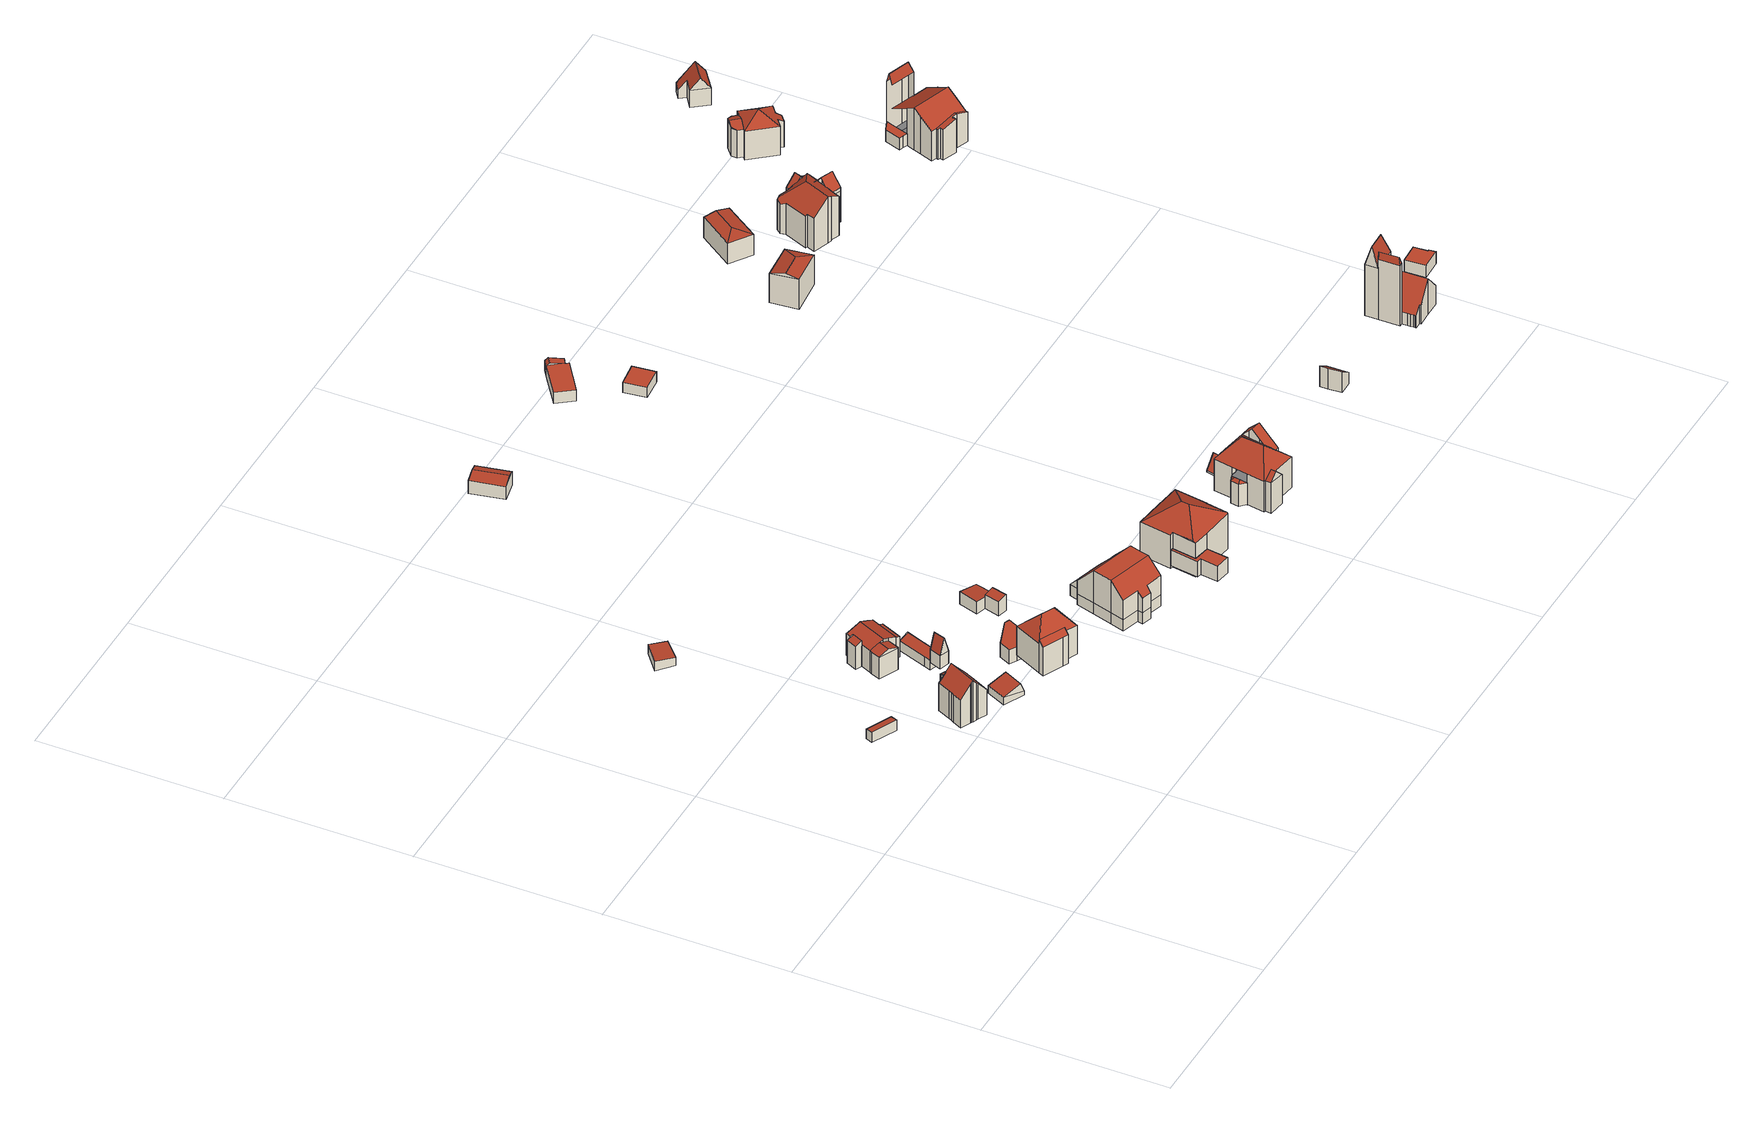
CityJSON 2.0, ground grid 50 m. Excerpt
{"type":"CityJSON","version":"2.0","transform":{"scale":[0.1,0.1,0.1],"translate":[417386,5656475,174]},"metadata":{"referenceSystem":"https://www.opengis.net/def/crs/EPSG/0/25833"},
"CityObjects":{
"building1":{"type":"Building","attributes":{"Dachtyp_tdc":"tdcPolyFlatRoof","Gemeindeschluessel":14612000,"Dachneigung":8.23,"QualitaetDacherkennung":65,"Geometrietyp2DReferenz":"3000","measuredHeight":3.18,"function":"31001_9998","roofType":"2100"},"geometry":[{"type":"Solid","lod":"2","boundaries":[[[[0,1,2,3]],[[1,4,5,2]],[[4,6,7,5]],[[6,0,3,7]],[[6,4,1,0]],[[3,2,5,7]]]],"semantics":{"surfaces":[{"type":"WallSurface"},{"type":"RoofSurface"},{"type":"GroundSurface"}],"values":[[0,0,0,0,1,2]]}}]},
"building2":{"type":"Building","attributes":{"Gemeindeschluessel":14612000,"Geometrietyp2DReferenz":"3000","function":"31001_9998","roofType":"9999"},"children":["building2-1","building2-2"]},
"building2-1":{"type":"BuildingPart","attributes":{"Dachtyp_tdc":"tdcGableRoof","Dachneigung":48.35,"QualitaetDacherkennung":58,"Geometrietyp2DReferenz":"3000","measuredHeight":12.46,"roofType":"3100"},"parents":["building2"],"geometry":[{"type":"MultiSurface","lod":"2","boundaries":[[[8,9,10,11]],[[9,12,13,10]],[[12,14,15,13]],[[14,16,17,15]],[[16,18,19,17]],[[18,20,21,19]],[[20,22,23,21]],[[22,24,25,23]],[[24,26,27,25]],[[26,28,29,27]],[[28,30,31,29]],[[30,32,33,31]],[[32,34,35,33]],[[34,36,37,35]],[[36,38,39,37]],[[38,40,39]],[[41,42,43]],[[41,8,11,42]],[[44,38,36,34,32,30,28,26,24,22]],[[22,20,18,16,14,12,9,8,41,44]],[[11,10,13,15,17,19,21,23,25,27,29,31,33,35,37,39,45,42]]],"semantics":{"surfaces":[{"type":"WallSurface"},{"type":"RoofSurface"},{"type":"GroundSurface"}],"values":[0,0,0,0,0,0,0,0,0,0,0,0,0,0,0,0,0,0,1,1,2]}}]},
"building2-2":{"type":"BuildingPart","attributes":{"Dachtyp_tdc":"tdcGableRoof","Dachneigung":20.48,"QualitaetDacherkennung":43,"Geometrietyp2DReferenz":"3000","measuredHeight":9.48,"roofType":"3100"},"parents":["building2"],"geometry":[{"type":"MultiSurface","lod":"2","boundaries":[[[46,47,48,49]],[[47,43,42,48]],[[40,46,49,39]],[[43,47,50]],[[46,40,51]],[[47,46,51,50]],[[40,52,43,50,51]],[[49,48,42,45,39]]],"semantics":{"surfaces":[{"type":"WallSurface"},{"type":"RoofSurface"},{"type":"GroundSurface"}],"values":[0,0,0,0,0,1,1,2]}}]},
"building3":{"type":"Building","attributes":{"Dachtyp_tdc":"tdcGableRoof","Gemeindeschluessel":14612000,"Dachneigung":17.35,"QualitaetDacherkennung":19,"Geometrietyp2DReferenz":"3000","measuredHeight":3.85,"function":"31001_9998","roofType":"3100"},"geometry":[{"type":"Solid","lod":"2","boundaries":[[[[53,54,55,56]],[[54,57,58,55]],[[57,59,60,58]],[[59,53,56,60]],[[57,54,61]],[[53,59,62]],[[54,53,62,61]],[[59,57,61,62]],[[56,55,58,60]]]],"semantics":{"surfaces":[{"type":"WallSurface"},{"type":"RoofSurface"},{"type":"GroundSurface"}],"values":[[0,0,0,0,0,0,1,1,2]]}}]},
"building4":{"type":"Building","attributes":{"Dachtyp_tdc":"tdcPolyFlatRoof","Gemeindeschluessel":14612000,"Dachneigung":0,"QualitaetDacherkennung":51,"Geometrietyp2DReferenz":"3000","measuredHeight":2.44,"function":"31001_9998","roofType":"1000"},"geometry":[{"type":"Solid","lod":"2","boundaries":[[[[63,64,65,66]],[[64,67,68,65]],[[67,69,70,68]],[[69,71,72,70]],[[71,73,74,72]],[[73,75,76,74]],[[75,63,66,76]],[[75,73,71,69,67,64,63]],[[66,65,68,70,72,74,76]]]],"semantics":{"surfaces":[{"type":"WallSurface"},{"type":"RoofSurface"},{"type":"GroundSurface"}],"values":[[0,0,0,0,0,0,0,1,2]]}}]},
"building5":{"type":"Building","attributes":{"Gemeindeschluessel":14612000,"Geometrietyp2DReferenz":"3000","function":"31001_9998","roofType":"9999"},"children":["building5-1","building5-2"]},
"building5-1":{"type":"BuildingPart","attributes":{"Dachtyp_tdc":"tdcPolyFlatRoof","Dachneigung":43.93,"QualitaetDacherkennung":52,"Geometrietyp2DReferenz":"3000","measuredHeight":9.94,"roofType":"2100"},"parents":["building5"],"geometry":[{"type":"MultiSurface","lod":"2","boundaries":[[[77,78,79,80,81]],[[82,83,84,85,86]],[[83,87,88,84]],[[87,77,81,88]],[[87,83,82,78,77]],[[81,80,85,84,88]]],"semantics":{"surfaces":[{"type":"WallSurface"},{"type":"RoofSurface"},{"type":"GroundSurface"}],"values":[0,0,0,0,1,2]}}]},
"building5-2":{"type":"BuildingPart","attributes":{"Dachtyp_tdc":"tdcFreeFormRoof","Dachneigung":44.35,"QualitaetDacherkennung":57,"Geometrietyp2DReferenz":"3000","measuredHeight":12.95,"roofType":"5000"},"parents":["building5"],"geometry":[{"type":"MultiSurface","lod":"2","boundaries":[[[89,90,91,92]],[[90,93,94,91]],[[93,95,96,94]],[[95,86,85,96]],[[79,89,92,80]],[[97,95,93]],[[93,90,89,98,97]],[[98,89,79]],[[97,98,79,86,95]],[[92,91,94,96,85,80]]],"semantics":{"surfaces":[{"type":"WallSurface"},{"type":"RoofSurface"},{"type":"GroundSurface"}],"values":[0,0,0,0,0,1,1,1,1,2]}}]},
"building6":{"type":"Building","attributes":{"Dachtyp_tdc":"tdcFreeFormRoof","Gemeindeschluessel":14612000,"Dachneigung":73.25,"QualitaetDacherkennung":12,"Geometrietyp2DReferenz":"3000","measuredHeight":8.45,"function":"31001_9998","roofType":"5000"},"geometry":[{"type":"Solid","lod":"2","boundaries":[[[[99,100,101,102]],[[100,103,104,101]],[[103,105,106,104]],[[105,99,102,106]],[[107,108,105,103]],[[107,103,100]],[[108,107,100,99]],[[108,99,105]],[[102,101,104,106]]]],"semantics":{"surfaces":[{"type":"WallSurface"},{"type":"RoofSurface"},{"type":"GroundSurface"}],"values":[[0,0,0,0,1,0,1,0,2]]}}]},
"building7":{"type":"Building","attributes":{"Dachtyp_tdc":"tdcPolyFlatRoof","Gemeindeschluessel":14612000,"Dachneigung":0,"QualitaetDacherkennung":80,"Geometrietyp2DReferenz":"3000","measuredHeight":4.14,"function":"31001_9998","roofType":"1000"},"geometry":[{"type":"Solid","lod":"2","boundaries":[[[[109,110,111,112]],[[110,113,114,111]],[[113,115,116,114]],[[115,117,118,116]],[[117,119,120,118]],[[119,109,112,120]],[[119,117,115,113,110,109]],[[112,111,114,116,118,120]]]],"semantics":{"surfaces":[{"type":"WallSurface"},{"type":"RoofSurface"},{"type":"GroundSurface"}],"values":[[0,0,0,0,0,0,1,2]]}}]},
"building8":{"type":"Building","attributes":{"Gemeindeschluessel":14612000,"Geometrietyp2DReferenz":"3000","function":"31001_9998","roofType":"9999"},"children":["building8-1","building8-2","building8-3","building8-4"]},
"building8-1":{"type":"BuildingPart","attributes":{"Dachtyp_tdc":"tdcGableRoof","Dachneigung":18.98,"QualitaetDacherkennung":77,"Geometrietyp2DReferenz":"3000","measuredHeight":7.6,"roofType":"3100"},"parents":["building8"],"geometry":[{"type":"MultiSurface","lod":"2","boundaries":[[[121,122,123,124]],[[122,125,126,123]],[[127,128,129,130]],[[131,132,133,134,135]],[[133,136,125,122,121,134]],[[128,135,134,121]],[[127,131,135,128]],[[129,124,123,126,137,130]],[[128,121,124,129]]],"semantics":{"surfaces":[{"type":"WallSurface"},{"type":"RoofSurface"},{"type":"GroundSurface"}],"values":[0,0,0,1,1,0,0,2,0]}}]},
"building8-2":{"type":"BuildingPart","attributes":{"Dachtyp_tdc":"tdcPolyFlatRoof","Dachneigung":17.61,"QualitaetDacherkennung":73,"Geometrietyp2DReferenz":"3000","measuredHeight":6.58,"roofType":"2100"},"parents":["building8"],"geometry":[{"type":"MultiSurface","lod":"2","boundaries":[[[138,139,140,141]],[[139,142,143,140]],[[142,144,145,143]],[[146,138,141,147]],[[146,144,142,139,138]],[[141,140,143,145,147]]],"semantics":{"surfaces":[{"type":"WallSurface"},{"type":"RoofSurface"},{"type":"GroundSurface"}],"values":[0,0,0,0,1,2]}}]},
"building8-3":{"type":"BuildingPart","attributes":{"Dachtyp_tdc":"tdcPolyFlatRoof","Dachneigung":22.08,"QualitaetDacherkennung":55,"Geometrietyp2DReferenz":"3000","measuredHeight":7.73,"roofType":"2100"},"parents":["building8"],"geometry":[{"type":"MultiSurface","lod":"2","boundaries":[[[148,149,150,151]],[[149,152,153,154,150]],[[155,156,157,158,159]],[[156,148,151,157]],[[156,155,152,149,148]],[[151,150,154,158,157]]],"semantics":{"surfaces":[{"type":"WallSurface"},{"type":"RoofSurface"},{"type":"GroundSurface"}],"values":[0,0,0,0,1,2]}}]},
"building8-4":{"type":"BuildingPart","attributes":{"Dachtyp_tdc":"tdcGableRoof","Dachneigung":18.67,"QualitaetDacherkennung":75,"Geometrietyp2DReferenz":"3000","measuredHeight":8.01,"roofType":"3100"},"parents":["building8"],"geometry":[{"type":"MultiSurface","lod":"2","boundaries":[[[153,160,150,154]],[[160,161,162,150]],[[161,163,164,162]],[[163,165,166,164]],[[165,167,168,166]],[[167,169,170,168]],[[169,171,172,170]],[[171,146,147,172]],[[173,174,131,127,130,145,144]],[[175,176,126,125]],[[175,159,158,176]],[[177,174,173,146,171,169,167]],[[167,165,163,161,160,153,159,175,125,136,133,177]],[[158,154,150,162,164,166,168,170,172,147,145,130,137,126,176]]],"semantics":{"surfaces":[{"type":"WallSurface"},{"type":"RoofSurface"},{"type":"GroundSurface"}],"values":[0,0,0,0,0,0,0,0,0,0,0,1,1,2]}}]},
"building9":{"type":"Building","attributes":{"Dachtyp_tdc":"tdcPolyFlatRoof","Gemeindeschluessel":14612000,"Dachneigung":21.65,"QualitaetDacherkennung":69,"Geometrietyp2DReferenz":"3000","measuredHeight":4.02,"function":"31001_9998","roofType":"2100"},"geometry":[{"type":"Solid","lod":"2","boundaries":[[[[178,179,180,181]],[[179,182,183,180]],[[182,184,185,183]],[[184,186,187,185]],[[186,178,181,187]],[[186,184,182,179,178]],[[181,180,183,185,187]]]],"semantics":{"surfaces":[{"type":"WallSurface"},{"type":"RoofSurface"},{"type":"GroundSurface"}],"values":[[0,0,0,0,0,1,2]]}}]},
"building10":{"type":"Building","attributes":{"Dachtyp_tdc":"tdcFreeFormRoof","Gemeindeschluessel":14612000,"Dachneigung":47.19,"QualitaetDacherkennung":38,"Geometrietyp2DReferenz":"3000","measuredHeight":13.26,"function":"31001_9998","roofType":"5000"},"geometry":[{"type":"Solid","lod":"2","boundaries":[[[[188,189,190,191]],[[189,192,193,190]],[[192,194,195,193]],[[194,196,197,195]],[[196,198,199,197]],[[198,200,201,199]],[[200,202,203,201]],[[202,204,205,203]],[[204,206,207,205]],[[206,208,209,207]],[[208,210,211,209]],[[210,212,213,211]],[[212,214,215,213]],[[214,216,217,215]],[[216,188,191,217]],[[218,212,219,220,221,222,223,224]],[[225,226,227,228,229,230,231,232]],[[233,222,221,229,228]],[[189,233,228,227,192]],[[188,223,222,233,189]],[[196,225,232,198]],[[198,232,231,200]],[[200,231,230,202]],[[202,230,229,204]],[[204,229,221,206]],[[192,227,226,194]],[[194,226,225,196]],[[216,224,223,188]],[[214,218,224,216]],[[206,221,220,208]],[[208,220,219,210]],[[210,219,212]],[[212,218,214]],[[191,190,193,195,197,199,201,203,205,207,209,211,213,215,217]]]],"semantics":{"surfaces":[{"type":"WallSurface"},{"type":"RoofSurface"},{"type":"GroundSurface"}],"values":[[0,0,0,0,0,0,0,0,0,0,0,0,0,0,0,1,1,1,0,0,0,0,0,0,0,0,0,0,0,0,0,0,0,2]]}}]},
"building11":{"type":"Building","attributes":{"Gemeindeschluessel":14612000,"Geometrietyp2DReferenz":"3000","function":"31001_9998","roofType":"9999"},"children":["building11-1","building11-2"]},
"building11-1":{"type":"BuildingPart","attributes":{"Dachtyp_tdc":"tdcPolyFlatRoof","Dachneigung":15.46,"QualitaetDacherkennung":56,"Geometrietyp2DReferenz":"3000","measuredHeight":4.93,"roofType":"2100"},"parents":["building11"],"geometry":[{"type":"MultiSurface","lod":"2","boundaries":[[[234,235,236,237]],[[235,238,239,240,236]],[[241,234,237,242,243]],[[241,238,235,234]],[[237,236,240,242]]],"semantics":{"surfaces":[{"type":"WallSurface"},{"type":"RoofSurface"},{"type":"GroundSurface"}],"values":[0,0,0,1,2]}}]},
"building11-2":{"type":"BuildingPart","attributes":{"Dachtyp_tdc":"tdcPolyFlatRoof","Dachneigung":5.11,"QualitaetDacherkennung":70,"Geometrietyp2DReferenz":"3000","measuredHeight":3.72,"roofType":"2100"},"parents":["building11"],"geometry":[{"type":"MultiSurface","lod":"2","boundaries":[[[239,244,245,240]],[[244,246,247,245]],[[244,239,243,248,246]],[[247,249,242,240,245]],[[246,248,249,247]],[[248,243,242,249]]],"semantics":{"surfaces":[{"type":"WallSurface"},{"type":"RoofSurface"},{"type":"GroundSurface"}],"values":[0,0,1,2,0,0]}}]},
"building12":{"type":"Building","attributes":{"Dachtyp_tdc":"tdcPolyFlatRoof","Gemeindeschluessel":14612000,"Dachneigung":4.33,"QualitaetDacherkennung":87,"Geometrietyp2DReferenz":"3000","measuredHeight":2.89,"function":"31001_9998","roofType":"2100"},"geometry":[{"type":"Solid","lod":"2","boundaries":[[[[250,251,252,253]],[[251,254,255,252]],[[254,256,257,255]],[[256,250,253,257]],[[256,254,251,250]],[[253,252,255,257]]]],"semantics":{"surfaces":[{"type":"WallSurface"},{"type":"RoofSurface"},{"type":"GroundSurface"}],"values":[[0,0,0,0,1,2]]}}]},
"building13":{"type":"Building","attributes":{"Dachtyp_tdc":"tdcPolyFlatRoof","Gemeindeschluessel":14612000,"Dachneigung":0,"QualitaetDacherkennung":62,"Geometrietyp2DReferenz":"3000","measuredHeight":4.61,"function":"31001_9998","roofType":"1000"},"geometry":[{"type":"Solid","lod":"2","boundaries":[[[[258,259,260,261]],[[259,262,263,260]],[[262,264,265,263]],[[264,266,267,265]],[[266,268,269,267]],[[268,270,271,269]],[[270,272,273,271]],[[272,258,261,273]],[[272,270,268,266,264,262,259,258]],[[261,260,263,265,267,269,271,273]]]],"semantics":{"surfaces":[{"type":"WallSurface"},{"type":"RoofSurface"},{"type":"GroundSurface"}],"values":[[0,0,0,0,0,0,0,0,1,2]]}}]},
"building14":{"type":"Building","attributes":{"Dachtyp_tdc":"tdcFreeFormRoof","Gemeindeschluessel":14612000,"Dachneigung":30.03,"QualitaetDacherkennung":66,"Geometrietyp2DReferenz":"3000","measuredHeight":14.49,"function":"31001_9998","roofType":"5000"},"geometry":[{"type":"Solid","lod":"2","boundaries":[[[[274,275,276,277]],[[275,278,279,276]],[[278,280,281,279]],[[280,282,283,281]],[[282,284,285,283]],[[284,286,287,285]],[[286,288,289,287]],[[288,290,291,289]],[[290,292,293,291]],[[292,274,277,293]],[[274,294,295,296,278,275]],[[297,288,286,298]],[[290,288,297,295,294,292]],[[295,297,298,284,282,280,296]],[[274,292,294]],[[280,278,296]],[[286,284,298]],[[277,276,279,281,283,285,287,289,291,293]]]],"semantics":{"surfaces":[{"type":"WallSurface"},{"type":"RoofSurface"},{"type":"GroundSurface"}],"values":[[0,0,0,0,0,0,0,0,0,0,1,1,1,1,0,0,0,2]]}}]},
"building15":{"type":"Building","attributes":{"Gemeindeschluessel":14612000,"Geometrietyp2DReferenz":"3000","function":"31001_9998","roofType":"9999"},"children":["building15-1","building15-2","building15-3","building15-4"]},
"building15-1":{"type":"BuildingPart","attributes":{"Dachtyp_tdc":"tdcFreeFormRoof","Dachneigung":43.09,"QualitaetDacherkennung":20,"Geometrietyp2DReferenz":"3000","measuredHeight":7.47,"roofType":"5000"},"parents":["building15"],"geometry":[{"type":"MultiSurface","lod":"2","boundaries":[[[299,300,301,302]],[[300,303,304,301]],[[303,305,306,304]],[[307,305,303]],[[308,307,303,300]],[[308,300,299,309]],[[307,308,309,305]],[[302,301,304,306,310]]],"semantics":{"surfaces":[{"type":"WallSurface"},{"type":"RoofSurface"},{"type":"GroundSurface"}],"values":[0,0,0,1,1,1,1,2]}}]},
"building15-2":{"type":"BuildingPart","attributes":{"Dachtyp_tdc":"tdcGableRoof","Dachneigung":45.56,"QualitaetDacherkennung":61,"Geometrietyp2DReferenz":"3000","measuredHeight":11.22,"roofType":"3100"},"parents":["building15"],"geometry":[{"type":"MultiSurface","lod":"2","boundaries":[[[311,312,313,314]],[[312,315,316,313]],[[315,317,318,316]],[[315,312,319]],[[312,311,320,321,319]],[[317,315,319,321,322]],[[314,313,316,318]]],"semantics":{"surfaces":[{"type":"WallSurface"},{"type":"RoofSurface"},{"type":"GroundSurface"}],"values":[0,0,0,0,1,1,2]}}]},
"building15-3":{"type":"BuildingPart","attributes":{"Dachtyp_tdc":"tdcGableRoof","Dachneigung":42.98,"QualitaetDacherkennung":30,"Geometrietyp2DReferenz":"3000","measuredHeight":12.57,"roofType":"3100"},"parents":["building15"],"geometry":[{"type":"MultiSurface","lod":"2","boundaries":[[[323,324,325,326]],[[327,328,329,330,331,332,324]],[[324,323,333,327]],[[325,334,335,336,337,338,339,326]],[[324,332,334,325]],[[332,331,335,334]],[[331,330,336,335]],[[330,329,337,336]],[[333,323,326,339]]],"semantics":{"surfaces":[{"type":"WallSurface"},{"type":"RoofSurface"},{"type":"GroundSurface"}],"values":[0,1,1,2,0,0,0,0,0]}}]},
"building15-4":{"type":"BuildingPart","attributes":{"Dachtyp_tdc":"tdcCutTentRoof","Dachneigung":41.76,"QualitaetDacherkennung":70,"Geometrietyp2DReferenz":"3000","measuredHeight":14.51,"roofType":"9999"},"parents":["building15"],"geometry":[{"type":"MultiSurface","lod":"2","boundaries":[[[340,317,322,320,341,342,343,344]],[[345,346,347,348,340,344,349]],[[333,350,351,345,349,352]],[[342,353,354,355,356,328,357,333,352,343]],[[352,349,344,343]],[[358,359,360,314,318,361,302,310,306,362,363,364,339,338,337,365]],[[354,353,359,358]],[[353,342,360,359]],[[342,341,314,360]],[[341,311,314]],[[317,340,361,318]],[[340,348,299,302,361]],[[346,306,305]],[[346,345,362,306]],[[345,351,363,362]],[[351,350,364,363]],[[350,333,339,364]],[[356,355,365,337,329]],[[355,354,358,365]]],"semantics":{"surfaces":[{"type":"RoofSurface"},{"type":"GroundSurface"},{"type":"WallSurface"}],"values":[0,0,0,0,0,1,2,2,2,2,2,2,2,2,2,2,2,2,2]}}]},
"building16":{"type":"Building","attributes":{"Dachtyp_tdc":"tdcGableRoof","Gemeindeschluessel":14612000,"Dachneigung":51.77,"QualitaetDacherkennung":23,"Geometrietyp2DReferenz":"3000","measuredHeight":4.12,"function":"31001_9998","roofType":"3100"},"geometry":[{"type":"Solid","lod":"2","boundaries":[[[[366,367,368,369]],[[367,370,371,368]],[[370,372,373,371]],[[372,366,369,373]],[[370,367,374]],[[366,372,375]],[[367,366,375,374]],[[372,370,374,375]],[[369,368,371,373]]]],"semantics":{"surfaces":[{"type":"WallSurface"},{"type":"RoofSurface"},{"type":"GroundSurface"}],"values":[[0,0,0,0,0,0,1,1,2]]}}]},
"building17":{"type":"Building","attributes":{"Dachtyp_tdc":"tdcGableRoof","Gemeindeschluessel":14612000,"Dachneigung":11.13,"QualitaetDacherkennung":74,"Geometrietyp2DReferenz":"3000","measuredHeight":4.66,"function":"31001_9998","roofType":"3100"},"geometry":[{"type":"Solid","lod":"2","boundaries":[[[[376,377,378,379]],[[377,380,381,378]],[[380,382,383,381]],[[382,376,379,383]],[[380,377,384]],[[376,382,385]],[[377,376,385,384]],[[382,380,384,385]],[[379,378,381,383]]]],"semantics":{"surfaces":[{"type":"WallSurface"},{"type":"RoofSurface"},{"type":"GroundSurface"}],"values":[[0,0,0,0,0,0,1,1,2]]}}]},
"building18":{"type":"Building","attributes":{"Dachtyp_tdc":"tdcPolyFlatRoof","Gemeindeschluessel":14612000,"Dachneigung":0,"QualitaetDacherkennung":60,"Geometrietyp2DReferenz":"3000","measuredHeight":3.14,"function":"31001_9998","roofType":"1000"},"geometry":[{"type":"Solid","lod":"2","boundaries":[[[[386,387,388,389]],[[387,390,391,388]],[[390,392,393,391]],[[392,386,389,393]],[[392,390,387,386]],[[389,388,391,393]]]],"semantics":{"surfaces":[{"type":"WallSurface"},{"type":"RoofSurface"},{"type":"GroundSurface"}],"values":[[0,0,0,0,1,2]]}}]},
"building19":{"type":"Building","attributes":{"Gemeindeschluessel":14612000,"Geometrietyp2DReferenz":"3000","function":"31001_9998","roofType":"9999"},"children":["building19-1","building19-2"]},
"building19-1":{"type":"BuildingPart","attributes":{"Dachtyp_tdc":"tdcPolyFlatRoof","Dachneigung":0,"QualitaetDacherkennung":48,"Geometrietyp2DReferenz":"3000","measuredHeight":3.25,"roofType":"1000"},"parents":["building19"],"geometry":[{"type":"MultiSurface","lod":"2","boundaries":[[[394,395,396,397,398]],[[399,400,401,402,403]],[[400,404,405,401]],[[404,394,398,405]],[[404,400,399,406,407,395,394]],[[398,397,402,401,405]]],"semantics":{"surfaces":[{"type":"WallSurface"},{"type":"RoofSurface"},{"type":"GroundSurface"}],"values":[0,0,0,0,1,2]}}]},
"building19-2":{"type":"BuildingPart","attributes":{"Dachtyp_tdc":"tdcGableRoof","Dachneigung":12.01,"QualitaetDacherkennung":18,"Geometrietyp2DReferenz":"3000","measuredHeight":3.89,"roofType":"3100"},"parents":["building19"],"geometry":[{"type":"MultiSurface","lod":"2","boundaries":[[[396,408,409,397]],[[408,410,411,409]],[[410,403,402,411]],[[410,408,412]],[[408,396,407,413,412]],[[403,410,412,413,406]],[[397,409,411,402]]],"semantics":{"surfaces":[{"type":"WallSurface"},{"type":"RoofSurface"},{"type":"GroundSurface"}],"values":[0,0,0,0,1,1,2]}}]},
"building20":{"type":"Building","attributes":{"Dachtyp_tdc":"tdcPolyFlatRoof","Gemeindeschluessel":14612000,"Dachneigung":36.18,"QualitaetDacherkennung":73,"Geometrietyp2DReferenz":"3000","measuredHeight":6.23,"function":"31001_9998","roofType":"2100"},"geometry":[{"type":"Solid","lod":"2","boundaries":[[[[414,415,416,417]],[[415,418,419,416]],[[418,420,421,419]],[[420,422,423,421]],[[422,414,417,423]],[[422,420,418,415,414]],[[417,416,419,421,423]]]],"semantics":{"surfaces":[{"type":"WallSurface"},{"type":"RoofSurface"},{"type":"GroundSurface"}],"values":[[0,0,0,0,0,1,2]]}}]},
"building21":{"type":"Building","attributes":{"Dachtyp_tdc":"tdcHipAndGableRoof","Gemeindeschluessel":14612000,"Dachneigung":15.8,"QualitaetDacherkennung":51,"Geometrietyp2DReferenz":"3000","measuredHeight":9.86,"function":"31001_9998","roofType":"5000"},"geometry":[{"type":"Solid","lod":"2","boundaries":[[[[424,425,426,427]],[[425,428,429,426]],[[428,430,431,429]],[[430,424,427,431]],[[428,425,432]],[[424,430,433]],[[425,424,433,432]],[[430,428,432,433]],[[427,426,429,431]]]],"semantics":{"surfaces":[{"type":"WallSurface"},{"type":"RoofSurface"},{"type":"GroundSurface"}],"values":[[0,0,0,0,1,0,1,1,2]]}}]},
"building22":{"type":"Building","attributes":{"Gemeindeschluessel":14612000,"Geometrietyp2DReferenz":"3000","function":"31001_9998","roofType":"9999"},"children":["building22-1","building22-2","building22-3"]},
"building22-1":{"type":"BuildingPart","attributes":{"Dachtyp_tdc":"tdcGableRoof","Dachneigung":50.28,"QualitaetDacherkennung":57,"Geometrietyp2DReferenz":"3000","measuredHeight":10.73,"roofType":"3100"},"parents":["building22"],"geometry":[{"type":"MultiSurface","lod":"2","boundaries":[[[434,435,436,437]],[[435,438,439,436]],[[438,440,441,439]],[[440,442,443,441]],[[442,444,445,443]],[[444,446,447,445]],[[446,448,449,447]],[[448,450,451,449]],[[450,452,453,451]],[[452,454,455,453]],[[454,456,457,455]],[[456,458,459,457]],[[458,460,461,459]],[[460,462,463,461]],[[462,464,465,463]],[[466,467,468,469]],[[467,434,437,468]],[[470,471,464,462,460,458,456,454,452,450,448]],[[448,446,444,442,440,438,435,434,467,466,470]],[[437,436,439,441,443,445,447,449,451,453,455,457,459,461,463,465,472,473,469,468]]],"semantics":{"surfaces":[{"type":"WallSurface"},{"type":"RoofSurface"},{"type":"GroundSurface"}],"values":[0,0,0,0,0,0,0,0,0,0,0,0,0,0,0,0,0,1,1,2]}}]},
"building22-2":{"type":"BuildingPart","attributes":{"Dachtyp_tdc":"tdcFreeFormRoof","Dachneigung":73.64,"QualitaetDacherkennung":10,"Geometrietyp2DReferenz":"3000","measuredHeight":21.42,"roofType":"5000"},"parents":["building22"],"geometry":[{"type":"MultiSurface","lod":"2","boundaries":[[[474,475,476,477]],[[475,478,479,476]],[[478,480,466,469,479]],[[481,480,478]],[[482,481,478,475]],[[482,475,474]],[[481,482,474,483,480]],[[477,476,479,469,473,472]]],"semantics":{"surfaces":[{"type":"WallSurface"},{"type":"RoofSurface"},{"type":"GroundSurface"}],"values":[0,0,0,1,1,0,1,2]}}]},
"building22-3":{"type":"BuildingPart","attributes":{"Dachtyp_tdc":"tdcFreeFormRoof","Dachneigung":76.31,"QualitaetDacherkennung":21,"Geometrietyp2DReferenz":"3000","measuredHeight":20.19,"roofType":"5000"},"parents":["building22"],"geometry":[{"type":"MultiSurface","lod":"2","boundaries":[[[484,485,486,465,464]],[[485,487,474,477,486]],[[488,489,487]],[[490,488,487,485]],[[490,485,484]],[[488,490,484,489]],[[465,486,477,472]]],"semantics":{"surfaces":[{"type":"WallSurface"},{"type":"RoofSurface"},{"type":"GroundSurface"}],"values":[0,0,0,1,1,1,2]}}]},
"building23":{"type":"Building","attributes":{"Dachtyp_tdc":"tdcHipAndGableRoof","Gemeindeschluessel":14612000,"Dachneigung":10.33,"QualitaetDacherkennung":76,"Geometrietyp2DReferenz":"3000","measuredHeight":6.82,"function":"31001_9998","roofType":"5000"},"geometry":[{"type":"Solid","lod":"2","boundaries":[[[[491,492,493,494]],[[492,495,496,493]],[[495,497,498,496]],[[497,491,494,498]],[[495,492,499]],[[491,497,500]],[[492,491,500,499]],[[497,495,499,500]],[[494,493,496,498]]]],"semantics":{"surfaces":[{"type":"WallSurface"},{"type":"RoofSurface"},{"type":"GroundSurface"}],"values":[[0,0,0,0,1,0,1,1,2]]}}]},
"building24":{"type":"Building","attributes":{"Gemeindeschluessel":14612000,"Geometrietyp2DReferenz":"3000","function":"31001_9998","roofType":"9999"},"children":["building24-1","building24-2","building24-3","building24-4"]},
"building24-1":{"type":"BuildingPart","attributes":{"Dachtyp_tdc":"tdcGableRoof","Dachneigung":48.18,"QualitaetDacherkennung":69,"Geometrietyp2DReferenz":"3000","measuredHeight":13.6,"roofType":"3100"},"parents":["building24"],"geometry":[{"type":"MultiSurface","lod":"2","boundaries":[[[501,502,503,504,505]],[[502,506,507,503]],[[506,508,509,507]],[[510,511,512,513,514]],[[515,501,516,517,513,512]],[[501,515,502]],[[516,501,518]],[[502,515,512,511,506]],[[506,511,510,508]],[[509,519,504,503,507]]],"semantics":{"surfaces":[{"type":"WallSurface"},{"type":"RoofSurface"},{"type":"GroundSurface"}],"values":[0,0,0,1,1,0,0,0,0,2]}}]},
"building24-2":{"type":"BuildingPart","attributes":{"Dachtyp_tdc":"tdcGableRoof","Dachneigung":47.9,"QualitaetDacherkennung":49,"Geometrietyp2DReferenz":"3000","measuredHeight":12.18,"roofType":"3100"},"parents":["building24"],"geometry":[{"type":"MultiSurface","lod":"2","boundaries":[[[520,521,522,523]],[[521,524,525,522]],[[524,521,526]],[[521,520,527,528,526]],[[529,524,526,528,530]],[[523,522,525,531]]],"semantics":{"surfaces":[{"type":"WallSurface"},{"type":"RoofSurface"},{"type":"GroundSurface"}],"values":[0,0,0,1,1,2]}}]},
"building24-3":{"type":"BuildingPart","attributes":{"Dachtyp_tdc":"tdcPolyFlatRoof","Dachneigung":20.15,"QualitaetDacherkennung":38,"Geometrietyp2DReferenz":"3000","measuredHeight":10.03,"roofType":"2100"},"parents":["building24"],"geometry":[{"type":"MultiSurface","lod":"2","boundaries":[[[532,533,534,525,524]],[[533,535,536,534]],[[535,537,538,536]],[[537,505,504,538]],[[505,537,535,533,532,539,540,518]],[[519,531,525,534,536,538,504]]],"semantics":{"surfaces":[{"type":"WallSurface"},{"type":"RoofSurface"},{"type":"GroundSurface"}],"values":[0,0,0,0,1,2]}}]},
"building24-4":{"type":"BuildingPart","attributes":{"Dachtyp_tdc":"tdcHipAndGableRoof","Dachneigung":41.14,"QualitaetDacherkennung":33,"Geometrietyp2DReferenz":"3000","measuredHeight":14.04,"roofType":"5000"},"parents":["building24"],"geometry":[{"type":"MultiSurface","lod":"2","boundaries":[[[541,542,543,544]],[[542,545,546,543]],[[545,547,548,546]],[[547,549,550,548]],[[549,551,552,550]],[[551,553,554,552]],[[553,555,556,554]],[[555,557,558,556]],[[557,559,560,558]],[[559,561,562,560]],[[561,563,564,562]],[[563,565,566,564]],[[565,567,568,566]],[[567,569,520,523,568]],[[570,571,572,509,508,510]],[[571,541,544,572]],[[573,530,527,569,567,565,563,574]],[[563,561,559,557,555,553,551,549,574]],[[549,547,545,542,541,571,570,514,517,573,574]],[[544,543,546,548,550,552,554,556,558,560,562,564,566,568,523,531,519,509,572]]],"semantics":{"surfaces":[{"type":"WallSurface"},{"type":"RoofSurface"},{"type":"GroundSurface"}],"values":[0,0,0,0,0,0,0,0,0,0,0,0,0,0,0,0,1,1,1,2]}}]},
"building25":{"type":"Building","attributes":{"Dachtyp_tdc":"tdcPolyFlatRoof","Gemeindeschluessel":14612000,"Dachneigung":0,"QualitaetDacherkennung":47,"Geometrietyp2DReferenz":"3000","measuredHeight":3.53,"function":"31001_9998","roofType":"1000"},"geometry":[{"type":"Solid","lod":"2","boundaries":[[[[575,576,577,578]],[[576,579,580,577]],[[579,581,582,580]],[[581,583,584,582]],[[583,585,586,584]],[[585,575,578,586]],[[585,583,581,579,576,575]],[[578,577,580,582,584,586]]]],"semantics":{"surfaces":[{"type":"WallSurface"},{"type":"RoofSurface"},{"type":"GroundSurface"}],"values":[[0,0,0,0,0,0,1,2]]}}]},
"building26":{"type":"Building","attributes":{"Gemeindeschluessel":14612000,"Geometrietyp2DReferenz":"3000","function":"31001_9998","roofType":"9999"},"children":["building26-1","building26-2"]},
"building26-1":{"type":"BuildingPart","attributes":{"Dachtyp_tdc":"tdcTentRoof","Dachneigung":33.69,"QualitaetDacherkennung":76,"Geometrietyp2DReferenz":"3000","measuredHeight":11.49,"roofType":"3500"},"parents":["building26"],"geometry":[{"type":"MultiSurface","lod":"2","boundaries":[[[587,588,589]],[[587,590,591,588]],[[590,592,593,591]],[[592,594,595,593]],[[594,596,597,595]],[[596,598,599,597]],[[598,600,601,599]],[[600,602,603,601]],[[602,604,605,603]],[[604,606,607,605]],[[606,608,607]],[[592,590,609]],[[602,600,598,596,594,592,609]],[[604,602,609]],[[590,587,610,611,606,604,609]],[[588,591,593,595,597,599,601,603,605,607]]],"semantics":{"surfaces":[{"type":"WallSurface"},{"type":"RoofSurface"},{"type":"GroundSurface"}],"values":[0,0,0,0,0,0,0,0,0,0,0,1,1,1,1,2]}}]},
"building26-2":{"type":"BuildingPart","attributes":{"Dachtyp_tdc":"tdcFreeFormRoof","Dachneigung":20.58,"QualitaetDacherkennung":45,"Geometrietyp2DReferenz":"3000","measuredHeight":9.46,"roofType":"5000"},"parents":["building26"],"geometry":[{"type":"MultiSurface","lod":"2","boundaries":[[[608,612,613,607]],[[612,614,615,613]],[[614,616,617,615]],[[616,618,619,617]],[[618,589,588,619]],[[620,621,612,608,611,622]],[[618,623,620,622,610,589]],[[616,623,618]],[[614,621,620,623,616]],[[612,621,614]],[[613,615,617,619,588,607]]],"semantics":{"surfaces":[{"type":"WallSurface"},{"type":"RoofSurface"},{"type":"GroundSurface"}],"values":[0,0,0,0,0,1,1,0,0,0,2]}}]},
"building27":{"type":"Building","attributes":{"Gemeindeschluessel":14612000,"Geometrietyp2DReferenz":"3000","function":"31001_9998","roofType":"9999"},"children":["building27-1","building27-2","building27-3","building27-4"]},
"building27-1":{"type":"BuildingPart","attributes":{"Dachtyp_tdc":"tdcFreeFormRoof","Dachneigung":72.56,"QualitaetDacherkennung":11,"Geometrietyp2DReferenz":"3000","measuredHeight":18.57,"roofType":"5000"},"parents":["building27"],"geometry":[{"type":"MultiSurface","lod":"2","boundaries":[[[624,625,626,627,628]],[[625,629,630,626]],[[629,631,632,633,630]],[[631,629,634]],[[629,625,624,635,634]],[[635,636,631,634]],[[627,626,630,633,637,638]]],"semantics":{"surfaces":[{"type":"WallSurface"},{"type":"RoofSurface"},{"type":"GroundSurface"}],"values":[0,0,0,1,1,1,2]}}]},
"building27-2":{"type":"BuildingPart","attributes":{"Dachtyp_tdc":"tdcPolyFlatRoof","Dachneigung":0,"QualitaetDacherkennung":33,"Geometrietyp2DReferenz":"3000","measuredHeight":3.53,"roofType":"1000"},"parents":["building27"],"geometry":[{"type":"MultiSurface","lod":"2","boundaries":[[[639,628,627,640]],[[641,642,643,644]],[[642,645,646,643]],[[645,639,640,646]],[[645,642,641,647,648,628,639]],[[640,627,638,637,644,643,646]]],"semantics":{"surfaces":[{"type":"WallSurface"},{"type":"RoofSurface"},{"type":"GroundSurface"}],"values":[0,0,0,0,1,2]}}]},
"building27-3":{"type":"BuildingPart","attributes":{"Dachtyp_tdc":"tdcGableRoof","Dachneigung":11.96,"QualitaetDacherkennung":12,"Geometrietyp2DReferenz":"3000","measuredHeight":10.32,"roofType":"3100"},"parents":["building27"],"geometry":[{"type":"MultiSurface","lod":"2","boundaries":[[[649,650,651,652]],[[650,653,654,651]],[[653,655,656,654]],[[655,657,658,656]],[[657,659,660,658]],[[659,661,662,663,660]],[[664,665,666,667]],[[664,649,652,665]],[[668,661,659,657,655,653,650,649]],[[649,664,667,668]],[[652,651,654,656,658,660,663,669,666,665]]],"semantics":{"surfaces":[{"type":"WallSurface"},{"type":"RoofSurface"},{"type":"GroundSurface"}],"values":[0,0,0,0,0,0,0,0,1,1,2]}}]},
"building27-4":{"type":"BuildingPart","attributes":{"Dachtyp_tdc":"tdcGableRoof","Dachneigung":29.98,"QualitaetDacherkennung":37,"Geometrietyp2DReferenz":"3000","measuredHeight":12.64,"roofType":"3100"},"parents":["building27"],"geometry":[{"type":"MultiSurface","lod":"2","boundaries":[[[662,670,671,663]],[[670,672,673,671]],[[672,674,675,673]],[[674,676,644,675]],[[676,641,644]],[[632,677,678,633]],[[677,679,680,678]],[[679,681,682,680]],[[681,683,684,682]],[[683,685,686,684]],[[685,667,666,686]],[[683,681,679,677,632,687,676,674]],[[674,672,670,662,688,667,685,683]],[[663,671,673,675,644,637,633,678,680,682,684,686,666,669]]],"semantics":{"surfaces":[{"type":"WallSurface"},{"type":"RoofSurface"},{"type":"GroundSurface"}],"values":[0,0,0,0,0,0,0,0,0,0,0,1,1,2]}}]},
"building28":{"type":"Building","attributes":{"Dachtyp_tdc":"tdcFreeFormRoof","Gemeindeschluessel":14612000,"Dachneigung":52.17,"QualitaetDacherkennung":76,"Geometrietyp2DReferenz":"3000","measuredHeight":8.39,"function":"31001_9998","roofType":"5000"},"geometry":[{"type":"Solid","lod":"2","boundaries":[[[[689,690,691,692]],[[690,693,694,691]],[[693,695,696,694]],[[695,697,698,696]],[[697,699,700,698]],[[699,689,692,700]],[[697,695,693,690,701,702]],[[689,699,702,701]],[[699,697,702]],[[690,689,701]],[[692,691,694,696,698,700]]]],"semantics":{"surfaces":[{"type":"WallSurface"},{"type":"RoofSurface"},{"type":"GroundSurface"}],"values":[[0,0,0,0,0,0,1,1,0,0,2]]}}]}
},
"vertices":[
[9,539,354],[18,557,352],[18,557,323],[9,539,323],[86,525,352],[86,525,323],[78,506,354],[78,506,323],
[247,412,414],[251,410,409],[251,410,332],[247,412,332],[232,372,409],[232,372,332],[224,355,409],[224,355,332],[214,335,409],[214,335,332],[191,346,438],[191,346,332],[187,348,443],[187,348,332],[176,353,456],[176,353,332],[173,355,453],[173,355,332],[170,356,449],[170,356,332],[143,369,415],[143,369,332],[155,393,415],[155,393,332],[159,401,415],[159,401,332],[163,410,415],[163,410,332],[180,445,415],[180,445,332],[198,436,437],[198,436,332],[198,436,422],[230,421,435],[230,421,332],[230,421,422],[213,429,456],[213,429,332],
[206,454,421],[239,438,421],[239,438,332],[206,454,332],[232,424,427],[199,440,427],[213,429,422],
[309,323,378],[283,270,378],[283,270,366],[309,323,366],[228,297,389],[228,297,366],[253,350,389],[253,350,366],[274,275,405],[299,327,405],
[247,412,359],[249,417,359],[249,417,335],[247,412,335],[274,404,359],[274,404,335],[269,395,359],[269,395,335],[253,361,359],[253,361,335],[232,372,359],[232,372,335],[251,410,359],[251,410,335],
[370,263,451],[376,276,465],[376,276,452],[376,276,365],[370,263,365],[445,243,465],[439,231,451],[439,231,365],[445,243,365],[445,243,452],[424,237,451],[424,237,365],
[413,354,452],[459,333,452],[459,333,365],[413,354,365],[517,305,452],[517,305,365],[480,227,452],[480,227,365],[467,281,495],[430,298,495],
[362,531,337],[374,563,337],[374,563,298],[362,531,298],[399,554,337],[399,554,298],[388,522,337],[388,522,298],[387,559,382],[375,527,383],
[413,354,390],[394,364,390],[394,364,348],[413,354,348],[409,395,390],[409,395,348],[484,421,390],[484,421,348],[498,415,390],[498,415,348],[459,333,390],[459,333,348],
[310,667,321],[320,691,321],[320,691,256],[310,667,256],[323,697,321],[323,697,256],[377,674,321],[363,643,321],[363,643,256],[377,674,256],[377,674,322],[362,680,327],[351,685,332],[337,655,332],[363,643,322],[332,693,325],[362,680,256],
[433,718,318],[416,680,318],[416,680,256],[433,718,256],[408,661,318],[408,661,256],[397,665,321],[397,665,256],[423,723,321],[423,723,256],
[331,762,325],[348,755,333],[348,755,256],[331,762,256],[348,754,333],[348,754,321],[348,754,256],[335,725,333],[318,733,325],[318,733,256],[335,725,256],[335,725,321],
[348,755,321],[358,777,321],[358,777,256],[364,775,323],[364,775,256],[393,762,334],[393,762,256],[398,760,336],[398,760,256],[417,751,328],[417,751,256],[433,744,321],[433,744,256],[397,665,322],[377,674,330],[336,725,321],[336,725,256],[362,680,336],
[374,563,304],[379,580,304],[379,580,275],[374,563,275],[408,661,304],[408,661,275],[434,652,315],[434,652,275],[399,554,315],[399,554,275],
[757,265,413],[732,182,413],[732,182,380],[757,265,380],[715,122,413],[715,122,380],[667,136,413],[667,136,380],[662,122,413],[662,122,380],[634,130,413],[634,130,380],[638,145,413],[638,145,380],[590,159,413],[590,159,380],[601,197,413],[601,197,380],[617,251,413],[617,251,380],[632,302,413],[632,302,380],[646,298,413],[646,298,380],[656,332,413],[656,332,380],[752,304,413],[752,304,380],[742,269,413],[742,269,380],[752,304,414],[646,298,452],[632,302,452],[617,251,510],[742,214,510],[757,265,453],[742,269,453],[662,122,457],[667,136,472],[715,122,472],[726,160,512],[601,197,512],[590,159,472],[638,145,472],[634,130,457],[732,182,511],
[616,482,359],[591,489,352],[591,489,310],[616,482,310],[601,530,352],[601,530,345],[601,530,310],[626,522,359],[626,522,310],[626,522,342],
[573,539,347],[573,539,310],[591,592,347],[591,592,310],[639,572,342],[639,572,310],
[429,1263,28],[389,1299,32],[389,1299,3],[429,1263,3],[442,1342,31],[442,1342,3],[477,1308,28],[477,1308,3],
[830,28,451],[837,76,451],[837,76,405],[830,28,405],[824,78,451],[824,78,405],[836,155,451],[836,155,405],[844,154,451],[844,154,405],[834,88,451],[834,88,405],[879,80,451],[879,80,405],[870,21,451],[870,21,405],
[964,67,501],[879,80,498],[879,80,395],[964,67,395],[834,88,496],[834,88,395],[844,154,500],[844,154,395],[836,155,495],[836,155,395],[850,243,495],[850,243,395],[927,231,498],[927,231,395],[992,220,501],[992,220,395],[978,130,501],[978,130,395],[975,130,503],[975,130,395],[965,69,503],[912,144,539],[835,95,500],[915,165,539],[851,242,496],
[1110,88,483],[1095,103,483],[1095,103,417],[1110,88,417],[1099,126,483],[1099,126,417],[1117,132,483],[1117,132,417],[1107,119,491],[1104,106,491],[1110,87,483],[1110,87,417],
[1152,31,505],[1150,15,506],[1150,15,417],[1152,31,417],[1105,22,509],[1105,22,417],[1107,38,509],[1107,38,417],[1127,19,529],[1148,32,510],[1130,34,529],[1108,38,509],
[1267,160,512],[1262,130,542],[1262,130,417],[1267,160,417],[1233,135,542],[1228,102,511],[1224,81,491],[1240,78,491],[1253,76,491],[1256,94,508],[1238,164,512],[1256,94,417],[1253,76,417],[1240,78,417],[1224,81,417],[1233,135,417],[1238,164,417],
[1103,39,509],[1152,31,510],[1215,21,510],[1167,72,562],[1166,72,562],[1125,182,512],[1117,132,511],[1110,87,510],[1110,88,510],[1174,134,561],[1212,168,512],[1170,175,512],[1178,134,561],[1220,51,510],[1223,75,510],[1224,80,511],[1224,81,511],[1233,135,511],[1223,75,417],[1220,51,417],[1215,21,417],[1103,39,417],[1125,182,417],[1170,175,417],[1212,168,417],[1224,80,417],
[1221,223,442],[1212,168,441],[1212,168,416],[1221,223,416],[1170,175,420],[1170,175,416],[1180,229,421],[1180,229,416],[1198,170,457],[1208,225,457],
[722,1938,164],[740,1848,164],[740,1848,124],[722,1938,124],[683,1836,163],[683,1836,124],[665,1927,163],[665,1927,124],[717,1843,170],[699,1934,170],
[1053,1645,267],[1045,1706,267],[1045,1706,236],[1053,1645,236],[1110,1714,267],[1110,1714,236],[1117,1652,267],[1117,1652,236],
[966,1849,242],[1051,1911,242],[1051,1911,240],[1051,1911,209],[966,1849,209],[1078,1874,242],[1084,1866,242],[1084,1866,209],[1078,1874,209],[1078,1874,240],[998,1805,242],[998,1805,209],[1074,1880,242],[1052,1910,242],
[1069,1924,240],[1069,1924,209],[1096,1886,240],[1096,1886,209],[1074,1917,248],[1056,1904,248],
[1575,104,493],[1575,124,493],[1575,124,431],[1575,104,431],[1613,125,465],[1613,125,431],[1614,67,465],[1614,67,431],[1578,67,492],[1578,67,431],
[1396,1491,421],[1497,1500,421],[1497,1500,334],[1396,1491,334],[1504,1425,424],[1504,1425,334],[1403,1416,424],[1403,1416,334],[1467,1456,433],[1400,1450,433],
[1957,96,504],[1970,97,488],[1970,97,447],[1957,96,447],[1970,80,489],[1970,80,447],[1958,79,504],[1958,79,447],[1958,67,504],[1958,67,447],[1958,39,504],[1958,39,447],[1959,7,504],[1959,7,447],[1918,6,554],[1918,6,447],[1876,5,504],[1876,5,447],[1876,9,504],[1876,9,447],[1858,9,483],[1858,9,447],[1858,11,483],[1858,11,447],[1858,16,483],[1858,16,447],[1858,23,483],[1858,23,447],[1858,31,483],[1858,31,447],[1857,46,483],[1857,46,447],[1918,106,551],[1957,107,504],[1957,107,447],[1918,106,447],[1915,106,554],[1856,105,483],[1856,105,447],[1915,106,447],
[1847,104,602],[1846,139,602],[1846,139,447],[1847,104,447],[1917,140,602],[1917,140,447],[1918,106,602],[1900,123,660],[1846,121,661],[1856,104,602],
[1857,46,629],[1848,46,629],[1848,46,447],[1847,104,629],[1851,104,648],[1856,105,629],[1853,51,649],
[1581,1688,419],[1516,1591,419],[1516,1591,357],[1581,1688,357],[1458,1631,419],[1458,1631,357],[1523,1727,419],[1523,1727,357],[1509,1646,426],[1551,1708,426],
[1697,1509,484],[1707,1505,484],[1707,1505,390],[1697,1509,390],[1697,1509,481],[1683,1444,484],[1683,1444,390],[1648,1456,484],[1648,1456,390],[1648,1456,493],[1683,1444,494],[1693,1471,526],[1660,1484,526],[1654,1470,509],[1707,1505,485],[1675,1518,484],[1666,1498,508],[1690,1512,484],[1675,1518,390],
[1634,1548,481],[1641,1567,481],[1641,1567,390],[1634,1548,390],[1688,1549,487],[1688,1549,390],[1667,1557,511],[1650,1541,501],[1659,1538,511],[1680,1530,487],[1665,1536,504],[1680,1530,390],
[1688,1549,489],[1703,1543,483],[1703,1543,390],[1705,1542,483],[1705,1542,390],[1709,1541,481],[1709,1541,390],[1680,1530,490],[1675,1518,490],
[1636,1431,509],[1634,1424,509],[1634,1424,390],[1636,1431,390],[1608,1434,524],[1608,1434,390],[1607,1431,524],[1607,1431,390],[1597,1434,530],[1597,1434,390],[1554,1450,490],[1554,1450,390],[1562,1472,489],[1562,1472,390],[1558,1474,485],[1558,1474,390],[1582,1538,484],[1582,1538,390],[1580,1553,477],[1580,1553,390],[1590,1566,481],[1590,1566,390],[1595,1566,484],[1595,1566,390],[1606,1567,483],[1606,1567,390],[1619,1553,493],[1619,1553,390],[1634,1548,497],[1648,1456,509],[1648,1457,509],[1648,1457,390],[1680,1530,508],[1627,1507,530],
[2035,69,488],[2032,126,488],[2032,126,453],[2035,69,453],[2086,129,488],[2086,129,453],[2088,91,488],[2088,91,453],[2092,91,488],[2092,91,453],[2093,72,488],[2093,72,453],
[1868,1804,458],[1868,1804,371],[1868,1804,455],[1877,1812,458],[1877,1812,371],[1931,1745,458],[1931,1745,371],[1912,1729,458],[1912,1729,371],[1921,1717,447],[1921,1717,371],[1902,1701,447],[1902,1701,371],[1892,1713,457],[1892,1713,371],[1870,1695,457],[1870,1695,371],[1816,1762,457],[1816,1762,371],[1825,1769,457],[1825,1769,371],[1825,1769,455],[1875,1755,486],[1863,1800,458],[1828,1772,457],
[1814,1782,455],[1814,1782,371],[1815,1798,455],[1815,1798,371],[1840,1819,455],[1840,1819,371],[1858,1817,455],[1858,1817,371],[1828,1809,466],[1815,1798,459],[1847,1787,466],[1840,1819,460],
[1979,1467,596],[2027,1452,595],[2027,1452,440],[1979,1467,440],[1979,1467,475],[2047,1444,596],[2047,1444,440],[2040,1426,596],[2040,1426,524],[2040,1426,440],[2034,1438,626],[1976,1459,625],[1973,1450,596],[1973,1450,440],[1976,1459,440],
[1949,1456,475],[1949,1456,440],[1957,1403,475],[1946,1407,475],[1946,1407,440],[1957,1403,440],[1934,1411,475],[1934,1411,440],[1973,1450,475],[1976,1459,475],
[2000,1293,543],[1988,1297,541],[1988,1297,440],[2000,1293,440],[1985,1287,541],[1985,1287,440],[1945,1301,532],[1945,1301,440],[1948,1311,532],[1948,1311,440],[1941,1313,530],[1941,1313,440],[1943,1319,530],[1943,1319,529],[1943,1319,440],[2035,1281,529],[2035,1281,440],[2037,1287,440],[2037,1287,529],[2002,1299,543],[2002,1299,440],
[1930,1324,529],[1930,1324,440],[1942,1359,552],[1942,1359,440],[1949,1380,567],[1949,1380,440],[1957,1403,553],[2081,1412,524],[2081,1412,440],[2069,1377,546],[2069,1377,440],[2063,1361,555],[2063,1361,440],[2057,1343,567],[2057,1343,440],[2050,1323,553],[2050,1323,440],[1973,1450,524],[2002,1299,529],
[2010,1947,386],[1980,1988,385],[1980,1988,334],[2010,1947,334],[2011,2011,385],[2011,2011,334],[1999,2028,359],[1999,2028,334],[2021,2044,360],[2021,2044,334],[2064,1988,386],[2064,1988,334],[1995,1967,418],[2048,2008,418]
]}
